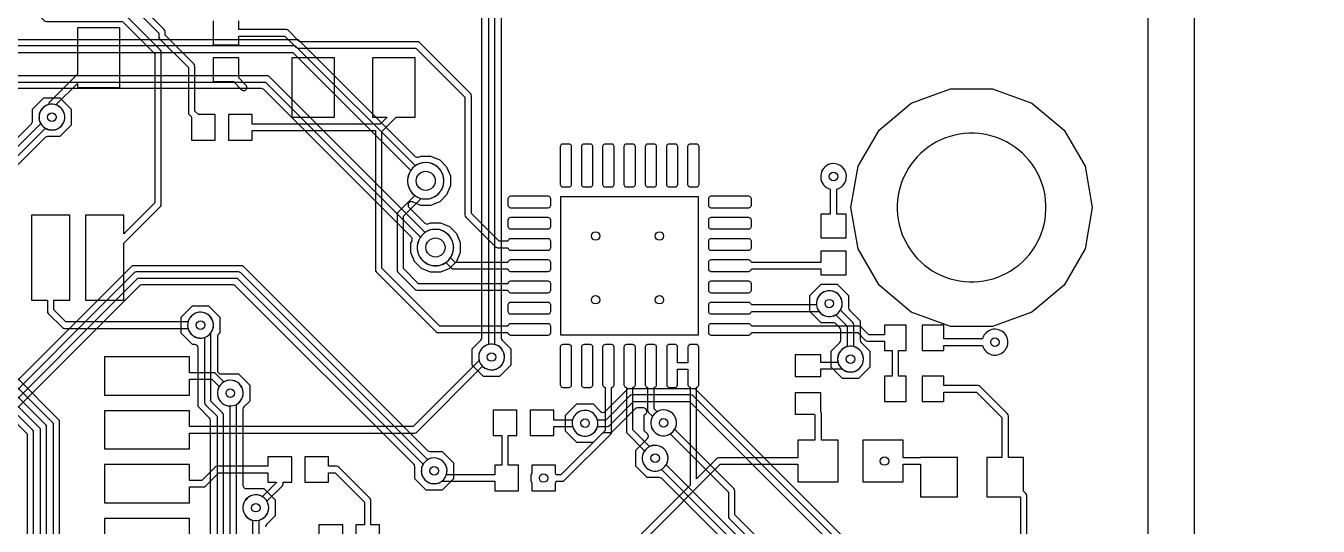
# Model space of a CAD drawing. Header units: millimetres. Extents: x 0 to 104, y 0 to 91.
# Drawn here: x 71.99 to 102.41, y 61.47 to 73.25 of the extents above; entities that cross this region are included whole.
import ezdxf

# ---------------------------------------------------------------- set-up
doc = ezdxf.new("R2010")
doc.units = ezdxf.units.MM

msp = doc.modelspace()

# ---------------------------------------------------------------- linework, layer by layer
at = {"layer": '16_copper'}
for points in [[(102.408, 39.168), (102.408, 51.832, 0.414214), (102.332, 51.908), (100.084, 51.908), (99.315, 52.226), (98.726, 52.815), (98.408, 53.584), (98.408, 84.561, 0.92787)], [(83.179, 75.545), (83.179, 65.897, 0.198912), (83.201, 65.843), (83.406, 65.639), (83.406, 65.261), (83.139, 64.994), (82.761, 64.994), (82.494, 65.261), (82.494, 65.639), (82.699, 65.843, 0.198912), (82.721, 65.897), (82.721, 75.324, 0.198912)], [(82.874, 75.418), (82.874, 65.744), (82.834, 65.731), (82.791, 65.709), (82.752, 65.681), (82.719, 65.648), (82.691, 65.609), (82.669, 65.566), (82.654, 65.521), (82.647, 65.474), (82.647, 65.426), (82.654, 65.379), (82.669, 65.334), (82.691, 65.291), (82.719, 65.252), (82.752, 65.219), (82.791, 65.191), (82.834, 65.169), (82.879, 65.154), (82.926, 65.147), (82.974, 65.147), (83.021, 65.154, 0.781086), (83.026, 65.744), (83.026, 75.45, 0.198912)], [(63.832, 72.624), (78.268, 72.624), (81.048, 69.844), (81.043, 69.838), (81.015, 69.79), (80.994, 69.738), (80.979, 69.684), (80.972, 69.628), (80.972, 69.572), (80.979, 69.516), (80.994, 69.462), (81.015, 69.41), (81.043, 69.362), (81.077, 69.317), (81.117, 69.277), (81.162, 69.243), (81.21, 69.215), (81.262, 69.194), (81.316, 69.179), (81.372, 69.172), (81.428, 69.172), (81.484, 69.179, 1), (81.316, 70.021), (81.262, 70.006, 0.069977), (81.156, 69.952), (78.354, 72.754, 0.198912), (78.3, 72.776), (63.8, 72.776, 0.198912)], [(70.25, 72.929), (78.395, 72.929), (78.551, 72.772), (81.148, 70.175, 0.303343), (81.231, 70.159), (81.285, 70.181), (81.515, 70.181), (81.729, 70.092), (81.892, 69.929), (81.981, 69.715), (81.981, 69.485), (81.892, 69.271), (81.729, 69.108), (81.515, 69.019), (81.285, 69.019), (81.088, 69.101, 0.820672), (81.005, 68.977), (81.377, 68.604, 0.303343), (81.46, 68.588), (81.514, 68.61), (81.745, 68.61), (81.958, 68.521), (82.121, 68.358), (82.21, 68.145), (82.21, 67.914), (82.121, 67.7), (81.958, 67.537), (81.745, 67.448), (81.514, 67.448), (81.3, 67.537), (81.137, 67.7), (81.048, 67.914), (81.048, 68.145, 0.490988), (81.054, 68.281), (77.586, 71.749, 0.198912), (77.532, 71.771), (64.726, 71.771, 0.198912)], [(64.632, 71.924), (77.627, 71.924), (81.277, 68.273), (81.272, 68.267), (81.244, 68.219), (81.223, 68.167), (81.208, 68.113), (81.201, 68.057), (81.201, 68.001), (81.208, 67.945), (81.223, 67.891), (81.244, 67.839), (81.272, 67.791), (81.306, 67.746), (81.346, 67.706), (81.391, 67.672), (81.439, 67.644), (81.491, 67.623), (81.545, 67.608), (81.601, 67.601), (81.657, 67.601), (81.713, 67.608, 1), (81.545, 68.45), (81.491, 68.435, 0.069977), (81.385, 68.381), (77.712, 72.054, 0.198912), (77.658, 72.076), (64.6, 72.076, 0.198912)], [(68.971, 67.795), (72.122, 70.945, 0.198912), (72.144, 70.999), (72.144, 71.289), (72.411, 71.556), (72.789, 71.556), (73.056, 71.289), (73.056, 70.911), (72.789, 70.644), (72.499, 70.644, 0.198912), (72.445, 70.622), (69.451, 67.628, 0.198912)], [(69.276, 67.668), (72.446, 70.838, 0.991065), (72.759, 71.359), (72.716, 71.381, 0.719709), (72.338, 70.946), (69.146, 67.754, 0.198912)], [(70.865, 63.978), (74.495, 67.609), (77.085, 67.609), (81.445, 63.248, 0.198912), (81.499, 63.226), (81.789, 63.226), (82.056, 62.959), (82.056, 62.581), (81.789, 62.314), (81.411, 62.314), (81.144, 62.581), (81.144, 62.871, 0.198912), (81.122, 62.925), (76.918, 67.129, 0.198912), (76.864, 67.151), (74.716, 67.151, 0.198912), (74.662, 67.129), (71.188, 63.655, 0.198912)], [(70.972, 63.654), (74.622, 67.304), (76.958, 67.304), (81.338, 62.924), (81.319, 62.886), (81.304, 62.841), (81.297, 62.794), (81.297, 62.746), (81.304, 62.699), (81.319, 62.654), (81.341, 62.611), (81.369, 62.572), (81.402, 62.539), (81.441, 62.511), (81.484, 62.489), (81.529, 62.474), (81.576, 62.467), (81.624, 62.467), (81.671, 62.474, 1), (81.529, 63.066), (81.484, 63.051), (81.446, 63.032), (77.044, 67.434, 0.198912), (76.99, 67.456), (74.59, 67.456, 0.198912), (74.536, 67.434), (70.864, 63.762, 0.991065)], [(76.335, 60.28), (76.335, 63.958, 0.198912), (76.312, 64.012), (76.04, 64.285), (76.04, 65.668, 0.414214), (75.963, 65.744), (75.911, 65.744), (75.644, 66.011), (75.644, 66.389), (75.911, 66.656), (76.289, 66.656), (76.556, 66.389), (76.556, 66.011, 0.359533), (76.497, 65.921), (76.497, 65.125, 0.481985), (76.604, 65.056), (76.989, 65.056), (77.256, 64.789), (77.256, 64.411), (77.119, 64.275, 0.198912), (77.097, 64.221), (77.097, 62.425, 0.481985), (77.204, 62.356), (77.589, 62.356), (77.856, 62.089), (77.856, 61.711), (77.651, 61.507, 0.198912), (77.629, 61.453)], [(76.64, 60.406), (76.64, 64.085, 0.198912), (76.617, 64.138), (76.344, 64.411), (76.344, 66.021), (76.359, 66.041), (76.381, 66.084, 1), (75.819, 66.316), (75.804, 66.271, 0.584139), (76.192, 65.911), (76.192, 64.38, 0.198912), (76.214, 64.326), (76.487, 64.053), (76.487, 60.374, 0.198912)], [(86.167, 38.338), (86.167, 48.647, 0.198912), (86.144, 48.701), (80.867, 53.979), (80.867, 56.579, 0.198912), (80.844, 56.632), (76.944, 60.532), (76.944, 64.333, 0.949531), (76.684, 64.881), (76.641, 64.859, 0.746656), (76.792, 64.297), (76.792, 60.501, 0.198912), (76.814, 60.447), (80.714, 56.547), (80.714, 53.947, 0.198912), (80.737, 53.894), (86.014, 48.616), (86.014, 38.369)], [(90.349, 59.194), (86.955, 62.588, 0.198912), (86.901, 62.611), (86.611, 62.611), (86.344, 62.877), (86.344, 63.255), (86.619, 63.529, 0.414214), (86.619, 63.637), (86.544, 63.711), (86.544, 64.089, 0.886128), (86.523, 64.251), (86.386, 64.251, 0.198912), (86.332, 64.229), (85.765, 63.661), (85.597, 63.661, 0.198912), (85.543, 63.639), (85.339, 63.434), (84.961, 63.434), (84.694, 63.701), (84.694, 64.079), (84.961, 64.346), (85.339, 64.346), (85.517, 64.168, 0.414214), (85.624, 64.168), (86.165, 64.709), (87.735, 64.709), (91.438, 61.005)], [(91.263, 60.964), (87.694, 64.534, 0.198912), (87.64, 64.556), (86.26, 64.556, 0.198912), (86.206, 64.534), (85.638, 63.966), (85.444, 63.966, 0.991067), (84.854, 63.819), (84.869, 63.774, 0.719711), (85.444, 63.814), (85.67, 63.814, 0.198912), (85.724, 63.836), (86.292, 64.404), (87.608, 64.404), (91.133, 60.879)], [(90.959, 59.446), (88.676, 61.729), (88.676, 62.3, 0.198912), (88.654, 62.354), (87.262, 63.746, 0.991065), (86.741, 64.059), (86.719, 64.016, 0.719709), (87.154, 63.638), (88.524, 62.268), (88.524, 61.697, 0.198912), (88.546, 61.643), (90.829, 59.361)], [(90.654, 59.32), (87.062, 62.912, 0.991065), (86.541, 63.225), (86.519, 63.183, 0.719709), (86.954, 62.804), (90.524, 59.235)], [(86.471, 38.211), (86.471, 48.774, 0.198912), (86.449, 48.828), (81.171, 54.105), (81.171, 56.705, 0.198912), (81.149, 56.759), (77.476, 60.432), (77.476, 61.606, 0.991067), (77.329, 62.196), (77.284, 62.181, 0.719711), (77.324, 61.606), (77.324, 60.4, 0.198912), (77.346, 60.346), (81.019, 56.673), (81.019, 54.074, 0.198912), (81.041, 54.02), (86.319, 48.742), (86.319, 38.243)]]:
    msp.add_lwpolyline(points, format="xyb", dxfattribs=at)
msp.add_lwpolyline([(93.757, 66.172), (92.829, 66.51), (92.074, 67.144), (91.58, 67.998), (91.409, 68.97), (91.58, 69.942), (92.074, 70.796), (92.829, 71.43), (93.757, 71.768), (94.743, 71.768), (95.671, 71.43), (96.426, 70.796), (96.92, 69.942), (97.091, 68.97), (96.92, 67.998), (96.426, 67.144), (95.671, 66.51), (94.743, 66.172)], close=True, dxfattribs=at)
for points in [[(91.211, 64.944), (90.944, 65.211), (90.944, 65.589), (91.149, 65.793, 0.198912), (91.171, 65.847), (91.171, 66.081, 0.198912), (91.149, 66.134), (91.055, 66.229, 0.198912), (91.001, 66.251), (90.711, 66.251), (90.444, 66.518), (90.444, 66.896), (90.711, 67.162), (91.089, 67.162), (91.356, 66.896), (91.356, 66.606, 0.198912), (91.378, 66.552), (91.629, 66.301), (91.629, 65.847, 0.198912), (91.651, 65.793), (91.856, 65.589), (91.856, 65.211), (91.589, 64.944)], [(91.471, 65.104, 0.781086), (91.476, 65.694), (91.476, 66.207, 0.198912), (91.454, 66.261), (91.162, 66.553, 0.991065), (90.641, 66.866), (90.619, 66.823, 0.719709), (91.054, 66.445), (91.324, 66.175), (91.324, 65.694), (91.284, 65.681), (91.241, 65.659), (91.202, 65.631), (91.169, 65.598), (91.141, 65.559), (91.119, 65.516), (91.104, 65.471), (91.097, 65.424), (91.097, 65.376), (91.104, 65.329), (91.119, 65.284), (91.141, 65.241), (91.169, 65.202), (91.202, 65.169), (91.241, 65.141), (91.284, 65.119), (91.329, 65.104), (91.376, 65.097), (91.424, 65.097)]]:
    msp.add_lwpolyline(points, format="xyb", close=True, dxfattribs=at)
at = {"layer": '1_copper'}
for points in [[(71.646, 74.146), (72.418, 73.375, 0.198912), (72.471, 73.352), (74.263, 73.352), (75.024, 72.592), (75.024, 69.082), (74.29, 68.348), (74.29, 68.79), (73.39, 68.79), (73.39, 66.79), (74.29, 66.79), (74.29, 68.132), (75.154, 68.996, 0.198912), (75.176, 69.05), (75.176, 72.623, 0.198912), (75.154, 72.677), (74.349, 73.482, 0.198912), (74.295, 73.505), (72.503, 73.505), (71.776, 74.232)], [(74.596, 73.596), (75.114, 73.078), (75.114, 73, 0.198912), (75.136, 72.946), (75.814, 72.268), (75.814, 71.21, 0.198912), (75.836, 71.156), (75.885, 71.107), (75.885, 70.56), (76.445, 70.56), (76.445, 71.16), (76.048, 71.16), (75.966, 71.242), (75.966, 72.3, 0.198912), (75.944, 72.354), (75.266, 73.032), (75.266, 73.11, 0.198912), (75.244, 73.164), (74.726, 73.682)], [(76.4, 73.365), (76.4, 72.805), (77, 72.805), (77, 73.009), (78.083, 73.009), (78.346, 72.746, 0.198912), (78.4, 72.724), (81.168, 72.724), (82.324, 71.568), (82.324, 68.8, 0.198912), (82.346, 68.746), (83.046, 68.046, 0.198912), (83.1, 68.024), (83.335, 68.024), (83.335, 68.024), (83.34, 68.006), (83.348, 67.991), (83.361, 67.978), (83.376, 67.97), (83.394, 67.965), (84.286, 67.965), (84.304, 67.97), (84.319, 67.978), (84.332, 67.991), (84.34, 68.006), (84.345, 68.024), (84.345, 68.176), (84.34, 68.194), (84.332, 68.209), (84.319, 68.222), (84.304, 68.23), (84.286, 68.235), (83.394, 68.235), (83.376, 68.23), (83.361, 68.222), (83.348, 68.209), (83.34, 68.194), (83.335, 68.176), (83.335, 68.176), (83.132, 68.176), (82.476, 68.832), (82.476, 71.6, 0.198912), (82.454, 71.654), (81.254, 72.854, 0.198912), (81.2, 72.876), (78.432, 72.876), (78.169, 73.139, 0.198912), (78.115, 73.161), (77, 73.161), (77, 73.365)], [(70.693, 65.831), (72.629, 63.895), (72.629, 55.795, 0.198912), (72.651, 55.741), (73.601, 54.791, 0.198912), (73.655, 54.769), (73.84, 54.769), (73.84, 54.395), (75.84, 54.395), (75.84, 55.295), (73.84, 55.295), (73.84, 54.921), (73.687, 54.921), (72.781, 55.827), (72.781, 63.926, 0.198912), (72.759, 63.98), (70.778, 65.961, 0.198912)], [(86.554, 61.146), (88.332, 62.924), (90.162, 62.924), (90.162, 62.51), (91.112, 62.51), (91.112, 63.49), (90.713, 63.49), (90.713, 64.118, 0.149468), (90.7, 64.16), (90.7, 64.61), (90.1, 64.61), (90.1, 64.1), (90.547, 64.1), (90.561, 64.086), (90.561, 63.49), (90.162, 63.49), (90.162, 63.076), (88.3, 63.076, 0.198912), (88.246, 63.054), (87.776, 62.584), (87.776, 64.736), (87.788, 64.739), (87.802, 64.748), (87.814, 64.76), (87.823, 64.774), (87.827, 64.79), (87.827, 65.69), (87.823, 65.706), (87.814, 65.72), (87.802, 65.732), (87.788, 65.741), (87.772, 65.745), (87.628, 65.745), (87.612, 65.741), (87.598, 65.732), (87.586, 65.72), (87.577, 65.706), (87.573, 65.69), (87.573, 65.316), (87.327, 65.316), (87.327, 65.69), (87.323, 65.706), (87.314, 65.72), (87.302, 65.732), (87.288, 65.741), (87.272, 65.745), (87.128, 65.745), (87.112, 65.741), (87.098, 65.732), (87.086, 65.72), (87.077, 65.706), (87.073, 65.69), (87.073, 64.79), (87.077, 64.774), (87.086, 64.76), (87.098, 64.748), (87.112, 64.739), (87.128, 64.735), (87.272, 64.735), (87.288, 64.739), (87.302, 64.748), (87.314, 64.76), (87.323, 64.774), (87.327, 64.79), (87.327, 65.164), (87.573, 65.164), (87.573, 64.79), (87.577, 64.774), (87.586, 64.76), (87.598, 64.748), (87.612, 64.739), (87.624, 64.736), (87.624, 62.432), (86.468, 61.276)], [(95.551, 60.824), (95.551, 62.185, 0.198912), (95.529, 62.239), (95.475, 62.293), (95.475, 63.085), (95.116, 63.085), (95.116, 64.06, 0.198912), (95.094, 64.114), (94.454, 64.754, 0.198912), (94.4, 64.776), (93.6, 64.776), (93.6, 65), (93.09, 65), (93.09, 64.4), (93.6, 64.4), (93.6, 64.624), (94.368, 64.624), (94.964, 64.028), (94.964, 63.085), (94.605, 63.085), (94.605, 62.155), (95.397, 62.155), (95.399, 62.153), (95.399, 60.824)], [(80.315, 61.276), (80.315, 61.5), (80.111, 61.5), (80.111, 62.065, 0.198912), (80.089, 62.119), (79.354, 62.854, 0.198912), (79.3, 62.876), (79.115, 62.876), (79.115, 63.1), (78.555, 63.1), (78.555, 62.5), (79.115, 62.5), (79.115, 62.724), (79.268, 62.724), (79.959, 62.033), (79.959, 61.5), (79.755, 61.5), (79.755, 60.9)]]:
    msp.add_lwpolyline(points, format="xyb", dxfattribs=at)
for points in [[(72.671, 70.804, 0.726544), (72.716, 71.381), (72.696, 71.388), (73.2, 71.892), (73.2, 71.8), (74.2, 71.8), (74.2, 73.2), (73.2, 73.2), (73.2, 72.108), (72.546, 71.454, 0.219267), (72.524, 71.394), (72.484, 71.381), (72.441, 71.359), (72.402, 71.331), (72.369, 71.298), (72.341, 71.259), (72.319, 71.216), (72.304, 71.171), (72.297, 71.124), (72.297, 71.076), (72.304, 71.029), (72.319, 70.984), (72.341, 70.941), (72.369, 70.902), (72.402, 70.869), (72.441, 70.841), (72.484, 70.819), (72.529, 70.804), (72.576, 70.797), (72.624, 70.797)], [(77.142, 71.729, 0.544696), (77.169, 71.854), (77, 72.023), (77, 72.495), (76.4, 72.495), (76.4, 71.935), (76.872, 71.935), (77.061, 71.746), (77.079, 71.733), (77.099, 71.726), (77.121, 71.724)], [(80.707, 71.1), (81.15, 71.1), (81.15, 72.5), (80.15, 72.5), (80.15, 71.1), (80.492, 71.1), (80.328, 70.936), (77.315, 70.936), (77.315, 71.16), (76.755, 71.16), (76.755, 70.56), (77.315, 70.56), (77.315, 70.784), (80.214, 70.784), (80.214, 67.51, 0.198912), (80.236, 67.456), (81.646, 66.046, 0.198912), (81.7, 66.024), (83.335, 66.024), (83.335, 66.024), (83.34, 66.006), (83.348, 65.991), (83.361, 65.978), (83.376, 65.97), (83.394, 65.965), (84.286, 65.965), (84.304, 65.97), (84.319, 65.978), (84.332, 65.991), (84.34, 66.006), (84.345, 66.024), (84.345, 66.176), (84.34, 66.194), (84.332, 66.209), (84.319, 66.222), (84.304, 66.23), (84.286, 66.235), (83.394, 66.235), (83.376, 66.23), (83.361, 66.222), (83.348, 66.209), (83.34, 66.194), (83.335, 66.176), (83.335, 66.176), (81.732, 66.176), (80.366, 67.542), (80.366, 70.758), (80.704, 71.096)], [(84.304, 66.97), (84.319, 66.978), (84.332, 66.991), (84.34, 67.006), (84.345, 67.024), (84.345, 67.176), (84.34, 67.194), (84.332, 67.209), (84.319, 67.222), (84.304, 67.23), (84.286, 67.235), (83.394, 67.235), (83.376, 67.23), (83.361, 67.222), (83.348, 67.209), (83.34, 67.194), (83.335, 67.176), (83.335, 67.176), (81.232, 67.176), (80.876, 67.532), (80.876, 68.768), (81.293, 69.185, 0.963215), (81.538, 70.006), (81.484, 70.021, 0.802649), (81.147, 69.255), (80.746, 68.854, 0.198912), (80.724, 68.8), (80.724, 67.5, 0.198912), (80.746, 67.446), (81.146, 67.046, 0.198912), (81.2, 67.024), (83.335, 67.024), (83.335, 67.024), (83.34, 67.006), (83.348, 66.991), (83.361, 66.978), (83.376, 66.97), (83.394, 66.965), (84.286, 66.965)], [(91.3, 68.815), (91.076, 68.815), (91.076, 69.406, 0.991067), (90.929, 69.996), (90.884, 69.981, 0.719711), (90.924, 69.406), (90.924, 68.815), (90.7, 68.815), (90.7, 68.255), (91.3, 68.255)], [(76.171, 65.904, 1), (76.029, 66.496), (75.984, 66.481, 0.235339), (75.806, 66.276), (72.932, 66.276), (72.646, 66.562), (72.646, 66.79), (73.02, 66.79), (73.02, 68.79), (72.12, 68.79), (72.12, 66.79), (72.494, 66.79), (72.494, 66.53, 0.198912), (72.516, 66.476), (72.846, 66.146, 0.198912), (72.9, 66.124), (75.806, 66.124), (75.819, 66.084), (75.841, 66.041), (75.869, 66.002), (75.902, 65.969), (75.941, 65.941), (75.984, 65.919), (76.029, 65.904), (76.076, 65.897), (76.124, 65.897)], [(84.304, 67.47), (84.319, 67.478), (84.332, 67.491), (84.34, 67.506), (84.345, 67.524), (84.345, 67.676), (84.34, 67.694), (84.332, 67.709), (84.319, 67.722), (84.304, 67.73), (84.286, 67.735), (83.394, 67.735), (83.376, 67.73), (83.361, 67.722), (83.348, 67.709), (83.34, 67.694), (83.335, 67.676), (83.335, 67.676), (82.09, 67.676), (81.981, 67.785, 0.94492), (81.306, 68.312), (81.272, 68.267, 0.82809), (81.873, 67.677), (82.004, 67.546, 0.198912), (82.058, 67.524), (83.335, 67.524), (83.335, 67.524), (83.34, 67.506), (83.348, 67.491), (83.361, 67.478), (83.376, 67.47), (83.394, 67.465), (84.286, 67.465)], [(90.971, 66.411, 1), (90.829, 67.003), (90.784, 66.988, 0.331122), (90.598, 66.676), (89.065, 66.676), (89.065, 66.676), (89.06, 66.694), (89.052, 66.709), (89.039, 66.722), (89.024, 66.73), (89.006, 66.735), (88.114, 66.735), (88.096, 66.73), (88.081, 66.722), (88.068, 66.709), (88.06, 66.694), (88.055, 66.676), (88.055, 66.524), (88.06, 66.506), (88.068, 66.491), (88.081, 66.478), (88.096, 66.47), (88.114, 66.465), (89.006, 66.465), (89.024, 66.47), (89.039, 66.478), (89.052, 66.491), (89.06, 66.506), (89.065, 66.524), (89.065, 66.524), (90.658, 66.524), (90.669, 66.509), (90.702, 66.476), (90.741, 66.447), (90.784, 66.426), (90.829, 66.411), (90.876, 66.404), (90.924, 66.404)], [(92.71, 65), (92.531, 65), (92.531, 65.6), (92.71, 65.6), (92.71, 66.2), (92.2, 66.2), (92.2, 65.976), (91.832, 65.976), (91.654, 66.154, 0.198912), (91.6, 66.176), (89.065, 66.176), (89.065, 66.176), (89.06, 66.194), (89.052, 66.209), (89.039, 66.222), (89.024, 66.23), (89.006, 66.235), (88.114, 66.235), (88.096, 66.23), (88.081, 66.222), (88.068, 66.209), (88.06, 66.194), (88.055, 66.176), (88.055, 66.024), (88.06, 66.006), (88.068, 65.991), (88.081, 65.978), (88.096, 65.97), (88.114, 65.965), (89.006, 65.965), (89.024, 65.97), (89.039, 65.978), (89.052, 65.991), (89.06, 66.006), (89.065, 66.024), (89.065, 66.024), (91.568, 66.024), (91.746, 65.846, 0.198912), (91.8, 65.824), (92.2, 65.824), (92.2, 65.6), (92.379, 65.6), (92.379, 65), (92.2, 65), (92.2, 64.4), (92.71, 64.4)], [(94.871, 65.504, 1), (94.729, 66.096), (94.684, 66.081, 0.235339), (94.506, 65.876), (93.6, 65.876), (93.6, 66.2), (93.09, 66.2), (93.09, 65.6), (93.6, 65.6), (93.6, 65.724), (94.506, 65.724), (94.519, 65.684), (94.541, 65.641), (94.569, 65.602), (94.602, 65.569), (94.641, 65.541), (94.684, 65.519), (94.729, 65.504), (94.776, 65.497), (94.824, 65.497)], [(75.84, 63.659), (81.135, 63.659, 0.198912), (81.189, 63.681), (82.739, 65.232, 0.95281), (83.181, 65.648), (83.148, 65.681, 0.743592), (82.658, 65.366), (81.103, 63.811), (75.84, 63.811), (75.84, 64.185), (73.84, 64.185), (73.84, 63.285), (75.84, 63.285)], [(84.219, 62.3), (84.455, 62.3), (84.455, 62.482, 0.036581), (84.469, 62.524), (84.612, 62.524, 0.198912), (84.666, 62.546), (85.754, 63.634, 0.198912), (85.776, 63.688), (85.776, 64.735), (85.776, 64.735), (85.794, 64.74), (85.809, 64.748), (85.822, 64.761), (85.83, 64.776), (85.835, 64.794), (85.835, 65.686), (85.83, 65.704), (85.822, 65.719), (85.809, 65.732), (85.794, 65.74), (85.776, 65.745), (85.624, 65.745), (85.606, 65.74), (85.591, 65.732), (85.578, 65.719), (85.57, 65.704), (85.565, 65.686), (85.565, 64.794), (85.57, 64.776), (85.578, 64.761), (85.591, 64.748), (85.606, 64.74), (85.624, 64.735), (85.624, 64.735), (85.624, 63.719), (84.581, 62.676), (84.469, 62.676, 0.036581), (84.455, 62.718), (84.455, 62.9), (84.219, 62.9, 0.073051), (84.131, 62.9), (83.895, 62.9), (83.895, 62.718, 0.20262), (83.895, 62.482), (83.895, 62.3), (84.131, 62.3), (84.151, 62.297), (84.199, 62.297)], [(86.871, 62.77, 1), (86.729, 63.362), (86.684, 63.347), (86.668, 63.339), (86.276, 63.732), (86.276, 64.735), (86.276, 64.735), (86.294, 64.74), (86.309, 64.748), (86.322, 64.761), (86.33, 64.776), (86.335, 64.794), (86.335, 65.686), (86.33, 65.704), (86.322, 65.719), (86.309, 65.732), (86.294, 65.74), (86.276, 65.745), (86.124, 65.745), (86.106, 65.74), (86.091, 65.732), (86.078, 65.719), (86.07, 65.704), (86.065, 65.686), (86.065, 64.794), (86.07, 64.776), (86.078, 64.761), (86.091, 64.748), (86.106, 64.74), (86.124, 64.735), (86.124, 64.735), (86.124, 63.7, 0.198912), (86.146, 63.646), (86.552, 63.24), (86.541, 63.225), (86.519, 63.183), (86.504, 63.137), (86.497, 63.09), (86.497, 63.042), (86.504, 62.995), (86.519, 62.95), (86.541, 62.907), (86.569, 62.869), (86.602, 62.835), (86.641, 62.807), (86.684, 62.785), (86.729, 62.77), (86.776, 62.763), (86.824, 62.763)], [(87.071, 63.604, 1), (86.929, 64.196), (86.884, 64.181), (86.846, 64.162), (86.776, 64.232), (86.776, 64.735), (86.776, 64.735), (86.794, 64.74), (86.809, 64.748), (86.822, 64.761), (86.83, 64.776), (86.835, 64.794), (86.835, 65.686), (86.83, 65.704), (86.822, 65.719), (86.809, 65.732), (86.794, 65.74), (86.776, 65.745), (86.624, 65.745), (86.606, 65.74), (86.591, 65.732), (86.578, 65.719), (86.57, 65.704), (86.565, 65.686), (86.565, 64.794), (86.57, 64.776), (86.578, 64.761), (86.591, 64.748), (86.606, 64.74), (86.624, 64.735), (86.624, 64.735), (86.624, 64.2, 0.198912), (86.646, 64.146), (86.738, 64.054), (86.719, 64.016), (86.704, 63.971), (86.697, 63.924), (86.697, 63.876), (86.704, 63.829), (86.719, 63.784), (86.741, 63.741), (86.769, 63.702), (86.802, 63.669), (86.841, 63.641), (86.884, 63.619), (86.929, 63.604), (86.976, 63.597), (87.024, 63.597)], [(74.29, 51.79), (73.916, 51.79), (73.916, 52.46, 0.198912), (73.894, 52.514), (72.476, 53.932), (72.476, 63.8, 0.198912), (72.454, 63.854), (70.954, 65.354, 0.198912), (70.9, 65.376), (68.294, 65.376, 0.991067), (67.704, 65.229), (67.719, 65.184, 0.719711), (68.294, 65.224), (70.868, 65.224), (72.324, 63.768), (72.324, 53.9, 0.198912), (72.346, 53.846), (73.764, 52.428), (73.764, 51.79), (73.39, 51.79), (73.39, 49.79), (74.29, 49.79)], [(76.871, 64.304, 1), (76.729, 64.896), (76.684, 64.881), (76.646, 64.862), (76.449, 65.059, 0.198912), (76.395, 65.081), (75.84, 65.081), (75.84, 65.455), (73.84, 65.455), (73.84, 64.555), (75.84, 64.555), (75.84, 64.929), (76.363, 64.929), (76.538, 64.754), (76.519, 64.716), (76.504, 64.671), (76.497, 64.624), (76.497, 64.576), (76.504, 64.529), (76.519, 64.484), (76.541, 64.441), (76.569, 64.402), (76.602, 64.369), (76.641, 64.341), (76.684, 64.319), (76.729, 64.304), (76.776, 64.297), (76.824, 64.297)], [(90.7, 65.169), (91.202, 65.169), (91.202, 65.169), (91.241, 65.141, 1), (91.559, 65.659), (91.516, 65.681, 0.6221), (91.107, 65.321), (90.7, 65.321), (90.7, 65.5), (90.1, 65.5), (90.1, 64.99), (90.7, 64.99)], [(73.02, 51.79), (72.646, 51.79), (72.646, 53.299, 0.198912), (72.624, 53.353), (72.171, 53.805), (72.171, 63.674, 0.198912), (72.149, 63.728), (71.223, 64.654, 0.198912), (71.169, 64.676), (67.594, 64.676, 0.991067), (67.004, 64.529), (67.019, 64.484, 0.719711), (67.594, 64.524), (71.137, 64.524), (72.019, 63.642), (72.019, 53.774, 0.198912), (72.041, 53.72), (72.494, 53.267), (72.494, 51.79), (72.12, 51.79), (72.12, 49.79), (73.02, 49.79)], [(83.585, 62.9), (83.341, 62.9), (83.341, 63.6), (83.545, 63.6), (83.545, 64.2), (82.985, 64.2), (82.985, 63.6), (83.189, 63.6), (83.189, 62.9), (83.025, 62.9), (83.025, 62.676), (81.888, 62.676, 0.961661), (81.319, 62.886), (81.304, 62.841, 0.6128), (81.716, 62.489), (81.759, 62.511), (81.777, 62.524), (83.025, 62.524), (83.025, 62.3), (83.585, 62.3)], [(85.221, 63.594, 1), (85.079, 64.186), (85.034, 64.171, 0.235339), (84.856, 63.966), (84.415, 63.966), (84.415, 64.2), (83.855, 64.2), (83.855, 63.6), (84.415, 63.6), (84.415, 63.814), (84.856, 63.814), (84.869, 63.774), (84.891, 63.731), (84.919, 63.692), (84.952, 63.659), (84.991, 63.631), (85.034, 63.609), (85.079, 63.594), (85.126, 63.587), (85.174, 63.587)], [(77.471, 61.604, 0.503887), (77.662, 62.054), (78.019, 62.411, 0.313717), (78.041, 62.5), (78.245, 62.5), (78.245, 63.1), (77.685, 63.1), (77.685, 62.876), (76.5, 62.876, 0.198912), (76.446, 62.854), (76.133, 62.541), (75.84, 62.541), (75.84, 62.915), (73.84, 62.915), (73.84, 62.015), (75.84, 62.015), (75.84, 62.389), (76.165, 62.389, 0.198912), (76.219, 62.411), (76.532, 62.724), (77.685, 62.724), (77.685, 62.5), (77.889, 62.5), (77.889, 62.497), (77.554, 62.162), (77.516, 62.181), (77.471, 62.196), (77.424, 62.203), (77.376, 62.203), (77.329, 62.196), (77.284, 62.181), (77.241, 62.159), (77.202, 62.131), (77.169, 62.098), (77.141, 62.059), (77.119, 62.016), (77.104, 61.971), (77.097, 61.924), (77.097, 61.876), (77.104, 61.829), (77.119, 61.784), (77.141, 61.741), (77.169, 61.702), (77.202, 61.669), (77.241, 61.641), (77.284, 61.619), (77.329, 61.604), (77.376, 61.597), (77.424, 61.597)]]:
    msp.add_lwpolyline(points, format="xyb", close=True, dxfattribs=at)
for points in [[(79.25, 72.5), (78.25, 72.5), (78.25, 71.1), (79.25, 71.1)], [(84.794, 69.46), (84.809, 69.468), (84.822, 69.481), (84.83, 69.496), (84.835, 69.514), (84.835, 70.406), (84.83, 70.424), (84.822, 70.439), (84.809, 70.452), (84.794, 70.46), (84.776, 70.465), (84.624, 70.465), (84.606, 70.46), (84.591, 70.452), (84.578, 70.439), (84.57, 70.424), (84.565, 70.406), (84.565, 69.514), (84.57, 69.496), (84.578, 69.481), (84.591, 69.468), (84.606, 69.46), (84.624, 69.455), (84.776, 69.455)], [(85.294, 69.46), (85.309, 69.468), (85.322, 69.481), (85.33, 69.496), (85.335, 69.514), (85.335, 70.406), (85.33, 70.424), (85.322, 70.439), (85.309, 70.452), (85.294, 70.46), (85.276, 70.465), (85.124, 70.465), (85.106, 70.46), (85.091, 70.452), (85.078, 70.439), (85.07, 70.424), (85.065, 70.406), (85.065, 69.514), (85.07, 69.496), (85.078, 69.481), (85.091, 69.468), (85.106, 69.46), (85.124, 69.455), (85.276, 69.455)], [(85.794, 69.46), (85.809, 69.468), (85.822, 69.481), (85.83, 69.496), (85.835, 69.514), (85.835, 70.406), (85.83, 70.424), (85.822, 70.439), (85.809, 70.452), (85.794, 70.46), (85.776, 70.465), (85.624, 70.465), (85.606, 70.46), (85.591, 70.452), (85.578, 70.439), (85.57, 70.424), (85.565, 70.406), (85.565, 69.514), (85.57, 69.496), (85.578, 69.481), (85.591, 69.468), (85.606, 69.46), (85.624, 69.455), (85.776, 69.455)], [(86.294, 69.46), (86.309, 69.468), (86.322, 69.481), (86.33, 69.496), (86.335, 69.514), (86.335, 70.406), (86.33, 70.424), (86.322, 70.439), (86.309, 70.452), (86.294, 70.46), (86.276, 70.465), (86.124, 70.465), (86.106, 70.46), (86.091, 70.452), (86.078, 70.439), (86.07, 70.424), (86.065, 70.406), (86.065, 69.514), (86.07, 69.496), (86.078, 69.481), (86.091, 69.468), (86.106, 69.46), (86.124, 69.455), (86.276, 69.455)], [(86.794, 69.46), (86.809, 69.468), (86.822, 69.481), (86.83, 69.496), (86.835, 69.514), (86.835, 70.406), (86.83, 70.424), (86.822, 70.439), (86.809, 70.452), (86.794, 70.46), (86.776, 70.465), (86.624, 70.465), (86.606, 70.46), (86.591, 70.452), (86.578, 70.439), (86.57, 70.424), (86.565, 70.406), (86.565, 69.514), (86.57, 69.496), (86.578, 69.481), (86.591, 69.468), (86.606, 69.46), (86.624, 69.455), (86.776, 69.455)], [(87.294, 69.46), (87.309, 69.468), (87.322, 69.481), (87.33, 69.496), (87.335, 69.514), (87.335, 70.406), (87.33, 70.424), (87.322, 70.439), (87.309, 70.452), (87.294, 70.46), (87.276, 70.465), (87.124, 70.465), (87.106, 70.46), (87.091, 70.452), (87.078, 70.439), (87.07, 70.424), (87.065, 70.406), (87.065, 69.514), (87.07, 69.496), (87.078, 69.481), (87.091, 69.468), (87.106, 69.46), (87.124, 69.455), (87.276, 69.455)], [(87.794, 69.46), (87.809, 69.468), (87.822, 69.481), (87.83, 69.496), (87.835, 69.514), (87.835, 70.406), (87.83, 70.424), (87.822, 70.439), (87.809, 70.452), (87.794, 70.46), (87.776, 70.465), (87.624, 70.465), (87.606, 70.46), (87.591, 70.452), (87.578, 70.439), (87.57, 70.424), (87.565, 70.406), (87.565, 69.514), (87.57, 69.496), (87.578, 69.481), (87.591, 69.468), (87.606, 69.46), (87.624, 69.455), (87.776, 69.455)], [(84.304, 68.97), (84.319, 68.978), (84.332, 68.991), (84.34, 69.006), (84.345, 69.024), (84.345, 69.176), (84.34, 69.194), (84.332, 69.209), (84.319, 69.222), (84.304, 69.23), (84.286, 69.235), (83.394, 69.235), (83.376, 69.23), (83.361, 69.222), (83.348, 69.209), (83.34, 69.194), (83.335, 69.176), (83.335, 69.024), (83.34, 69.006), (83.348, 68.991), (83.361, 68.978), (83.376, 68.97), (83.394, 68.965), (84.286, 68.965)], [(87.825, 69.225), (84.575, 69.225), (84.575, 65.975), (87.825, 65.975)], [(89.024, 68.97), (89.039, 68.978), (89.052, 68.991), (89.06, 69.006), (89.065, 69.024), (89.065, 69.176), (89.06, 69.194), (89.052, 69.209), (89.039, 69.222), (89.024, 69.23), (89.006, 69.235), (88.114, 69.235), (88.096, 69.23), (88.081, 69.222), (88.068, 69.209), (88.06, 69.194), (88.055, 69.176), (88.055, 69.024), (88.06, 69.006), (88.068, 68.991), (88.081, 68.978), (88.096, 68.97), (88.114, 68.965), (89.006, 68.965)], [(84.304, 68.47), (84.319, 68.478), (84.332, 68.491), (84.34, 68.506), (84.345, 68.524), (84.345, 68.676), (84.34, 68.694), (84.332, 68.709), (84.319, 68.722), (84.304, 68.73), (84.286, 68.735), (83.394, 68.735), (83.376, 68.73), (83.361, 68.722), (83.348, 68.709), (83.34, 68.694), (83.335, 68.676), (83.335, 68.524), (83.34, 68.506), (83.348, 68.491), (83.361, 68.478), (83.376, 68.47), (83.394, 68.465), (84.286, 68.465)], [(89.024, 68.47), (89.039, 68.478), (89.052, 68.491), (89.06, 68.506), (89.065, 68.524), (89.065, 68.676), (89.06, 68.694), (89.052, 68.709), (89.039, 68.722), (89.024, 68.73), (89.006, 68.735), (88.114, 68.735), (88.096, 68.73), (88.081, 68.722), (88.068, 68.709), (88.06, 68.694), (88.055, 68.676), (88.055, 68.524), (88.06, 68.506), (88.068, 68.491), (88.081, 68.478), (88.096, 68.47), (88.114, 68.465), (89.006, 68.465)], [(89.024, 67.97), (89.039, 67.978), (89.052, 67.991), (89.06, 68.006), (89.065, 68.024), (89.065, 68.176), (89.06, 68.194), (89.052, 68.209), (89.039, 68.222), (89.024, 68.23), (89.006, 68.235), (88.114, 68.235), (88.096, 68.23), (88.081, 68.222), (88.068, 68.209), (88.06, 68.194), (88.055, 68.176), (88.055, 68.024), (88.06, 68.006), (88.068, 67.991), (88.081, 67.978), (88.096, 67.97), (88.114, 67.965), (89.006, 67.965)], [(91.3, 67.945), (90.7, 67.945), (90.7, 67.676), (89.065, 67.676), (89.065, 67.676), (89.06, 67.694), (89.052, 67.709), (89.039, 67.722), (89.024, 67.73), (89.006, 67.735), (88.114, 67.735), (88.096, 67.73), (88.081, 67.722), (88.068, 67.709), (88.06, 67.694), (88.055, 67.676), (88.055, 67.524), (88.06, 67.506), (88.068, 67.491), (88.081, 67.478), (88.096, 67.47), (88.114, 67.465), (89.006, 67.465), (89.024, 67.47), (89.039, 67.478), (89.052, 67.491), (89.06, 67.506), (89.065, 67.524), (89.065, 67.524), (90.7, 67.524), (90.7, 67.385), (91.3, 67.385)], [(89.024, 66.97), (89.039, 66.978), (89.052, 66.991), (89.06, 67.006), (89.065, 67.024), (89.065, 67.176), (89.06, 67.194), (89.052, 67.209), (89.039, 67.222), (89.024, 67.23), (89.006, 67.235), (88.114, 67.235), (88.096, 67.23), (88.081, 67.222), (88.068, 67.209), (88.06, 67.194), (88.055, 67.176), (88.055, 67.024), (88.06, 67.006), (88.068, 66.991), (88.081, 66.978), (88.096, 66.97), (88.114, 66.965), (89.006, 66.965)], [(84.304, 66.47), (84.319, 66.478), (84.332, 66.491), (84.34, 66.506), (84.345, 66.524), (84.345, 66.676), (84.34, 66.694), (84.332, 66.709), (84.319, 66.722), (84.304, 66.73), (84.286, 66.735), (83.394, 66.735), (83.376, 66.73), (83.361, 66.722), (83.348, 66.709), (83.34, 66.694), (83.335, 66.676), (83.335, 66.524), (83.34, 66.506), (83.348, 66.491), (83.361, 66.478), (83.376, 66.47), (83.394, 66.465), (84.286, 66.465)], [(84.794, 64.74), (84.809, 64.748), (84.822, 64.761), (84.83, 64.776), (84.835, 64.794), (84.835, 65.686), (84.83, 65.704), (84.822, 65.719), (84.809, 65.732), (84.794, 65.74), (84.776, 65.745), (84.624, 65.745), (84.606, 65.74), (84.591, 65.732), (84.578, 65.719), (84.57, 65.704), (84.565, 65.686), (84.565, 64.794), (84.57, 64.776), (84.578, 64.761), (84.591, 64.748), (84.606, 64.74), (84.624, 64.735), (84.776, 64.735)], [(85.294, 64.74), (85.309, 64.748), (85.322, 64.761), (85.33, 64.776), (85.335, 64.794), (85.335, 65.686), (85.33, 65.704), (85.322, 65.719), (85.309, 65.732), (85.294, 65.74), (85.276, 65.745), (85.124, 65.745), (85.106, 65.74), (85.091, 65.732), (85.078, 65.719), (85.07, 65.704), (85.065, 65.686), (85.065, 64.794), (85.07, 64.776), (85.078, 64.761), (85.091, 64.748), (85.106, 64.74), (85.124, 64.735), (85.276, 64.735)], [(93.915, 63.085), (93.045, 63.085), (93.045, 63.076), (92.638, 63.076), (92.638, 63.49), (91.688, 63.49), (91.688, 62.51), (92.638, 62.51), (92.638, 62.924), (93.045, 62.924), (93.045, 62.155), (93.915, 62.155)]]:
    msp.add_lwpolyline(points, close=True, dxfattribs=at)
for points in [[(75.84, 61.271), (75.84, 61.645), (73.84, 61.645), (73.84, 60.745)], [(79.445, 60.9), (79.445, 61.5), (78.885, 61.5), (78.885, 61.271)]]:
    msp.add_lwpolyline(points, dxfattribs=at)
at = {"layer": 'drills_via_1_16'}
for centre, radius in [((72.6, 71.1), 0.1), ((81.4, 69.6), 0.225), ((91, 69.7), 0.1), ((81.629, 68.029), 0.225), ((85.4, 68.3), 0.1), ((86.9, 68.3), 0.1), ((85.4, 66.8), 0.1), ((86.9, 66.8), 0.1), ((90.9, 66.707), 0.1), ((76.1, 66.2), 0.1), ((94.8, 65.8), 0.1), ((82.95, 65.45), 0.1), ((91.4, 65.4), 0.1), ((76.8, 64.6), 0.1), ((85.15, 63.89), 0.1), ((87, 63.9), 0.1), ((86.8, 63.066), 0.1), ((92.2, 63), 0.1), ((81.6, 62.77), 0.1), ((84.175, 62.6), 0.1), ((77.4, 61.9), 0.1)]:
    msp.add_circle(centre, radius, dxfattribs=at)
at = {"layer": 'holes'}
msp.add_lwpolyline([(96, 68.913), (96, 69.027), (95.993, 69.142), (95.978, 69.255), (95.955, 69.368), (95.926, 69.478), (95.889, 69.587), (95.845, 69.693), (95.794, 69.795), (95.737, 69.895), (95.673, 69.99), (95.603, 70.081), (95.528, 70.167), (95.447, 70.248), (95.361, 70.323), (95.27, 70.393), (95.175, 70.457), (95.075, 70.514), (94.973, 70.565), (94.867, 70.609), (94.758, 70.646), (94.648, 70.675), (94.535, 70.698), (94.422, 70.713), (94.307, 70.72), (94.193, 70.72), (94.078, 70.713), (93.965, 70.698), (93.852, 70.675), (93.742, 70.646), (93.633, 70.609), (93.527, 70.565), (93.425, 70.514), (93.325, 70.457), (93.23, 70.393), (93.139, 70.323), (93.053, 70.248), (92.972, 70.167), (92.897, 70.081), (92.827, 69.99), (92.763, 69.895), (92.706, 69.795), (92.655, 69.693), (92.611, 69.587), (92.574, 69.478), (92.545, 69.368), (92.522, 69.255), (92.507, 69.142), (92.5, 69.027), (92.5, 68.913), (92.507, 68.798), (92.522, 68.685), (92.545, 68.572), (92.574, 68.462), (92.611, 68.353), (92.655, 68.247), (92.706, 68.145), (92.763, 68.045), (92.827, 67.95), (92.897, 67.859), (92.972, 67.773), (93.053, 67.692), (93.139, 67.617), (93.23, 67.547), (93.325, 67.483), (93.425, 67.426), (93.527, 67.375), (93.633, 67.331), (93.742, 67.294), (93.852, 67.265), (93.965, 67.242), (94.078, 67.227), (94.193, 67.22), (94.307, 67.22), (94.422, 67.227), (94.535, 67.242), (94.648, 67.265), (94.758, 67.294), (94.867, 67.331), (94.973, 67.375), (95.075, 67.426), (95.175, 67.483), (95.27, 67.547), (95.361, 67.617), (95.447, 67.692), (95.528, 67.773), (95.603, 67.859), (95.673, 67.95), (95.737, 68.045), (95.794, 68.145), (95.845, 68.247), (95.889, 68.353), (95.926, 68.462), (95.955, 68.572), (95.978, 68.685), (95.993, 68.798), (96, 68.913)], close=True, dxfattribs=at)
at = {"layer": 'outline'}
msp.add_lwpolyline([(99.5, 54), (99.5, 88.5)], dxfattribs=at)

doc.saveas('drawing.dxf')
